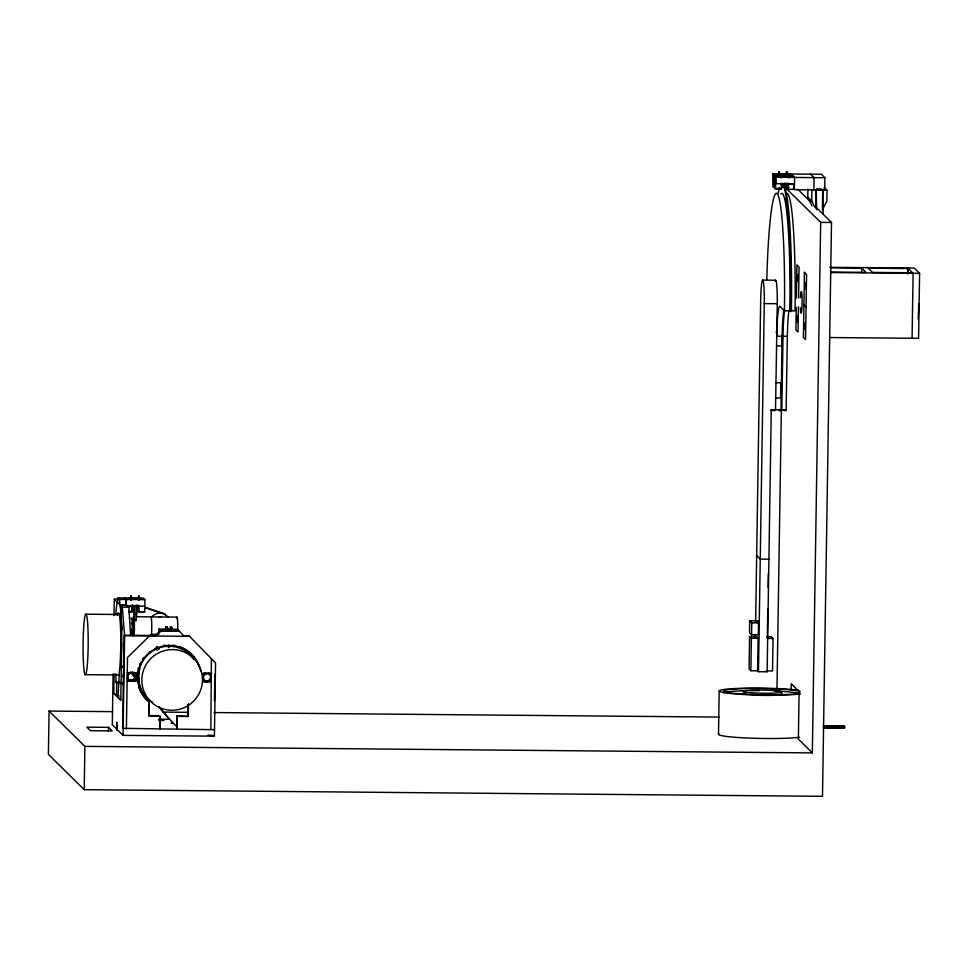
<?xml version="1.0" encoding="UTF-8"?>
<svg xmlns="http://www.w3.org/2000/svg" width="968" height="968" viewBox="0 0 968 968"><rect width="100%" height="100%" fill="white"/><g stroke="black" fill="none" stroke-linecap="round" stroke-linejoin="round"><path stroke-width="1.45" d="M112.603 711.649L49.078 711.081L48.4 754.387L84.216 789.682L822.485 796.313L831.5 222.483L815.697 206.91M84.216 789.682L84.894 746.376L49.078 711.081M108.428 731.409L108.501 727.355L86.842 727.162L90.423 730.695L112.082 730.888L108.501 727.355M113.099 673.934L112.3 724.766L116.825 729.219M114.018 615.624L114.284 599.168L118.181 599.204M119.173 696.016L116.571 695.992L113.8 693.257L114.103 673.897M119.379 683.021L116.777 682.997L115.882 682.113L116.015 673.619M116.571 695.992L116.777 682.997M113.8 693.257L120.782 700.13L121.883 629.757L120.371 605.169L126.856 605.23L128.829 607.178L130.571 635.274M183.097 635.746L189.026 635.795L215.561 662.983L214.412 736.176L123.045 735.353L124.618 635.746L122.331 607.117L114.284 599.168M125.997 604.371L126.07 599.482L126.397 604.77L119.899 604.71L119.572 599.422L118.035 597.897L117.552 602.399M126.312 604.673L126.397 599.482L124.848 597.97M126.397 728.892L127.522 657.429L149.508 635.964L148.975 635.444M127.607 679.355L127.679 674.89M130.656 599.603L130.644 595.744L131.019 599.954M131.273 599.894L131.333 596.094L131.345 599.954M131.479 605.544L131.878 611.873L131.479 605.544L138.521 605.605L138.92 611.933L144.728 611.994L144.922 599.652L143.385 598.127L118.035 597.897M132.326 605.048L132.713 610.058L132.785 605.508M133.705 616.737L133.874 605.908A21.732 1.815 -89.5 0 1 135.048 613.494L134.286 620.536L136.016 620.548L136.778 613.518A21.732 1.815 -89.5 0 0 135.605 605.92M136.657 605.097L137.045 610.094L137.117 605.557M138.351 599.676L138.654 595.816L138.702 600.027M138.521 605.605L138.557 611.582L144.728 611.994M139.089 596.24L139.029 600.027L138.763 596.24M148.794 715.57L149.024 701.413L149.338 716.102L160.156 716.199L159.962 729.194L159.623 715.667L148.794 715.57L149.338 716.102M158.716 633.011L158.776 629.103L177.386 629.273L179.491 631.342L160.869 631.172L158.776 629.103M166 626.816L165.915 630.579L166 626.816L166.859 626.828L166.798 630.616M166.569 631.233L166.605 627.409L167.5 627.445L167.44 631.233M168.505 647.774L168.541 645.063M170.271 630.64L170.295 626.828L171.191 626.865L171.13 630.652M170.9 631.269L170.937 627.458L171.832 627.494L171.772 631.281M171.735 631.257L171.796 627.458L170.937 627.458M176.938 715.824L177.277 729.34L176.938 715.824L188.3 716.453L188.506 703.712M187.768 715.921L187.949 704.595M211.084 678.592L211.145 675.216M210.83 729.642L211.399 658.736M214.424 700.989L214.835 674.309M718.51 734.228L719.2 690.91M758.15 620.875L749.716 620.803L749.522 632.709L751.579 634.742L758.622 634.802M756.819 636.593L749.595 636.52L749.087 669.009L750.878 670.764L758.101 670.836M750.878 670.764L751.386 638.287L749.595 636.52M751.579 634.742L751.773 622.835L749.716 620.803M755.367 638.154L755.415 635.141M755.633 621.637L760.691 300.068A21.732 1.815 -89.5 0 1 760.8 295.506L760.86 294.03A21.732 1.815 -89.5 0 1 761.066 289.904L761.163 288.633A21.732 1.815 -89.5 0 1 761.804 282.656L761.925 281.978A21.732 1.815 -89.5 0 1 762.3 280.551L762.433 280.296A21.732 1.815 -89.5 0 1 763.195 281.047L763.316 281.555A21.732 1.815 -89.5 0 1 763.631 283.672L763.74 284.568A21.732 1.815 -89.5 0 1 764.175 291.61L764.212 293.002A21.732 1.815 -89.5 0 1 764.296 297.418L764.296 298.955A21.732 1.815 -89.5 0 1 764.272 303.589L758.476 671.707L767.14 671.78L771.266 409.742L781.007 409.827L782.144 334.916M758.295 634.802L758.476 622.896L756.419 620.863M774.775 182.541L774.521 175.692L793.046 175.861L794.595 177.374L794.401 189.716L824.712 190.103L824.905 177.761L821.324 174.228L772.706 173.913L772.96 180.762M767.309 638.517L767.781 608.618M768.108 587.685L768.326 573.564M775.501 189.196L774.678 188.385L774.811 179.721L775.646 180.532L775.501 189.196L781.321 189.256L781.273 183.279M784.153 183.424L794.486 183.872L775.961 183.702L776.058 177.204L772.706 173.913M778.647 175.547L778.962 171.687M775.162 281.035A21.732 1.815 -89.5 0 1 777.256 303.71L775.513 409.912A108.634 9.063 -89.5 0 1 774.352 410.565L773.48 409.875M779.325 175.91L779.313 172.05M766.922 636.678L771.254 636.714L773.045 638.481L772.524 670.969L766.753 670.909M780.45 177.338L780.765 173.478L780.813 177.688M780.704 177.265L780.765 173.478M781.067 177.616L781.128 173.829L781.14 177.688M782.096 183.92L782.507 187.792L782.58 183.242M784.6 183.315L785.036 186.05L785.072 183.775M776.977 688.889L781.37 409.27M784.806 190.115L784.854 187.09L820.67 222.386L831.5 222.483M779.76 409.936A108.634 9.063 -89.5 0 0 781.793 409.96L783.027 336.247A32.585 2.723 -89.5 0 1 784.649 310.413M786.331 175.619L786.645 171.759L786.694 175.97M786.427 183.956L786.379 187.368L789.089 187.393M786.585 175.547L786.391 171.832M787.008 172.11L786.948 175.91L787.069 172.183M786.911 183.279L786.839 187.828L785.726 186.715M788.146 177.398L788.448 173.538L788.496 177.749M788.388 177.338L788.448 173.538M794.123 183.593L794.038 189.365L788.351 189.317L788.315 183.339M788.884 173.962L788.823 177.761L788.557 173.962M784.092 409.972A108.634 9.063 -89.5 0 0 786.125 409.996L787.359 336.283A32.585 2.723 -89.5 0 1 788.92 310.813M796.24 307.219L795.877 329.882L798.031 332L798.418 306.904M796.374 298.156L796.906 264.917L799.048 267.035L798.564 298.047M791.146 689.688L791.243 683.735L799.12 691.503L798.37 739.141L812.333 752.91L820.67 222.386M811.983 205.809L807.796 197.109L807.917 188.99M814.729 207.2L811.729 200.993L811.898 190.164L827.059 190.297L826.89 201.126L822.425 209.753L822.727 190.26L823.187 214.364M813.894 190.006L814.088 177.664L810.506 174.131M815.951 208.253L816.23 190.2L816.605 209.79M861.653 272.637L861.726 268.124L830.653 267.846M907.633 274.053L907.73 268.015L913.102 273.315L912.086 338.268M908.202 273.061L908.274 268.547L868.223 268.184L872.519 272.419L912.57 272.782M829.794 267.313L914.228 268.076L919.6 273.363L918.584 338.328L829.649 337.529M131.781 629.345L131.176 632.661M133.112 625.389C134.104 613.918 134.431 639.11 133.112 630.882M151.468 635.008L151.54 633.895M115.688 614.692L117.055 601.902M151.359 635.782L151.504 634.379L158.728 634.476M781.636 343.64L781.987 335.751M823.55 728.045L844.447 728.226L844.556 727.234L844.483 726.073L823.587 725.879M780.716 385.022L780.995 384.248L780.692 394.678M131.225 622.642L131.745 624.009M844.411 728.045L844.265 725.855L844.471 728.214M780.68 396.13L780.668 383.207M781.72 343.168L782.168 335.678M771.266 409.742L771.181 409.863A108.634 9.063 -89.5 0 1 770.891 410.202M781.007 409.827L780.922 409.96A108.634 9.063 -89.5 0 1 778.901 409.924M781.793 409.96L786.197 409.875M160.337 630.652L155.364 635.492L155.896 636.024L160.869 631.172M844.483 726.073L844.265 728.009L823.332 727.827M816.205 189.389L816.871 189.353M820.84 189.873L822.316 189.643L821.711 189.498M816.375 189.292L817.682 189.329M820.029 189.897L823.187 189.655L819.472 189.353M817.391 189.268L818.565 189.329M820.32 189.97L818.081 189.946M776.058 177.204L824.905 177.761M774.678 188.385L780.498 188.445L781.321 189.256M830.52 272.044L866.021 272.359L861.726 268.124M830.665 272.565L919.6 273.363M762.687 280.103L775.683 280.224M764.272 303.589L777.256 303.71M787.359 336.283L776.747 336.186A32.585 2.723 -89.5 0 1 779.942 306.36L784.419 310.764L789.84 310.813A108.634 9.063 -89.5 0 0 780.837 194.036M790.699 310.825L795.03 310.861A108.634 9.063 -89.5 0 0 786.04 194.084M776.554 345.891L781.962 345.939M775.949 382.699L781.382 382.747M775.707 397.86L781.152 397.909M771.327 410.48L774.218 410.505M768.919 559.189L760.243 559.105L756.661 555.571M119.572 599.422L144.922 599.652M131.612 605.678L138.763 605.738M126.288 605.98L144.825 606.149M122.331 607.117L128.829 607.178M128.683 611.498L131.527 611.522M128.877 611.849L131.878 611.873M135.048 613.494L136.778 613.518M86.188 614.208A30.419 2.541 -89.5 0 1 87.519 662.487A30.419 2.541 -89.5 0 1 83.2 656.619A30.419 2.541 -89.5 0 1 86.188 614.208L119.972 614.511M136.476 616.737L176.89 617.1M751.773 622.835L758.803 622.896M166.629 627.445L167.5 627.445M160.301 630.616L178.923 630.785M751.386 638.287L758.61 638.348M767.261 638.432L773.045 638.481M156.392 635.504L124.073 635.214L122.609 728.323L214.509 729.678M124.618 635.746L189.559 636.327L189.026 635.795M127.28 672.591L135.944 672.663L135.81 681.327L127.147 681.254M211.714 673.341L203.062 673.268L202.917 681.932L211.581 682.004M85.087 674.66L118.87 674.962M128.054 680.734L132.386 680.77M205.276 681.424L208.156 681.448M115.882 682.113L119.778 682.15M123.662 682.839L121.06 682.815L123.299 685.017M162.503 712.097L188.216 712.327M213.928 712.557L719.055 717.094M177.483 716.356L188.3 716.453M158.667 719.212L169.231 719.309L158.909 706.64M823.369 725.673L844.265 725.855M159.659 720.446L163.991 720.482L163.277 719.781L158.946 719.732L163.205 720.119L158.946 720.398M84.894 746.376L812.333 752.91M818.492 189.256L821.663 189.389M817.004 189.897L818.238 189.885M816.048 189.837L817.367 189.849M208.011 735.135L213.88 735.644M144.813 607.202L163.931 613.555L168.226 617.112M164.935 614.075L165.468 614.607L145.357 607.735M149.556 701.945L147.354 700.348A31.944 31.726 -45.4 0 1 138.811 687.353M121.327 665.5L123.565 667.702M824.107 187.393L827.059 190.297M823.816 189.22L824.712 190.103M791.243 174.071L792.78 175.595L774.243 175.426L773.783 181.573M807.796 197.109L811.729 200.993M797.789 189.256L810.434 201.719M793.215 188.554L794.038 189.365M787.529 188.506L788.351 189.317M803.912 304.811L806.066 306.929M756.31 636.581L758.101 638.348L757.593 670.824L758.476 671.707M766.257 670.909L767.14 671.78M161.789 612.829L162.322 613.361A10.866 10.793 -45.4 0 0 151.25 617.487M183.763 635.746L184.307 636.279L178.947 630.809M137.383 610.421L138.92 611.933M156.792 646.926L158.74 648.85M155.207 648.415L157.179 650.363M121.665 643.841L120.952 643.127L120.818 651.791L121.532 652.505M139.634 668.791L138.642 675.555L139.307 683.432M175.861 725.831L173.357 723.362L171.009 723.169L172.994 723.011L159.309 707.257M120.782 700.142L118.011 697.408L119.487 670.231A31.944 2.662 -89.5 0 0 120.552 628.583A31.944 2.662 -89.5 0 0 117.297 615.491M116.959 729.352L123.045 735.353M157.179 647.156L159.054 649.08M130.753 672.107L135.447 677.854M131.152 672.724L134.903 677.334M776.288 331.552L776.493 333.476M120.371 605.169L121.883 629.757M800.427 297.745A10.866 0.907 -89.5 0 1 801.819 293.727A10.866 0.907 -89.5 0 1 801.722 310.534A10.866 0.907 -89.5 0 1 800.367 307.824M766.813 279.353A108.634 9.063 -89.5 0 1 777.74 194.459A108.634 9.063 -89.5 0 1 784.419 310.764M785.399 198.416A108.634 9.063 -89.5 0 1 785.665 199.517M788.267 218.248A108.634 9.063 -89.5 0 1 788.472 220.51M789.368 233.022A108.634 9.063 -89.5 0 1 789.525 235.744M790.287 253.422A108.634 9.063 -89.5 0 1 790.553 262.969M782.168 336.235A32.585 2.723 -89.5 0 1 783.947 309.433M781.745 185.36A117.322 9.789 -89.5 0 1 791.594 289.456L791.582 293.123A117.322 9.789 -89.5 0 1 791.413 311.527M781.805 184.682A117.322 9.789 -89.5 0 1 790.553 311.527M778.127 193.479A117.322 9.789 -89.5 0 1 779.639 187.84M799.87 693.197A39.107 3.134 0.9 0 1 739.358 693.814A39.107 3.134 0.9 0 1 740.363 688.732A39.107 3.134 0.9 0 1 800.234 691.382M724.125 692.665A39.107 3.134 0.9 0 1 744.707 690.753M749.401 690.668A39.107 3.134 0.9 0 1 759.384 690.644M774.533 691.019A39.107 3.134 0.9 0 1 800.197 693.548M800.221 693.995A43.451 3.485 0.9 0 1 735.402 693.947A43.451 3.485 0.9 0 1 733.296 688.635A43.451 3.485 0.9 0 1 798.757 690.281M799.544 737.301A43.451 3.485 0.9 0 1 748.167 738.052A43.451 3.485 0.9 0 1 718.825 733.877M781.176 693.62A19.554 1.573 0.9 0 1 774.763 695.242A19.554 1.573 0.9 0 1 752.451 695.012M746.824 694.504A19.554 1.573 0.9 0 1 743.981 693.052M918.705 303.637A27.588 2.299 -89.5 0 1 918.16 318.896M132.773 622.605A10.866 0.907 -89.5 0 1 134.177 619.048A10.866 0.907 -89.5 0 1 134.044 635.843M132.858 635.613A10.866 0.907 -89.5 0 1 132.677 632.213M135.944 619.532A10.866 0.907 -89.5 0 1 136.016 620.548M150.718 617.233A10.866 0.907 -89.5 0 1 151.698 622.364A10.866 0.907 -89.5 0 1 151.419 635.54M176.539 618.129A10.866 0.907 -89.5 0 1 177.471 619.435A10.866 0.907 -89.5 0 1 177.701 630.241M131.103 618.685A9.777 0.811 -89.5 0 1 132.108 622.218A9.777 0.811 -89.5 0 1 131.829 634.972M168.626 646.6A10.866 10.793 -45.4 0 1 170.005 646.89M149.737 653.327A10.866 10.793 -45.4 0 1 149.483 651.936M210.843 675.495A4.344 4.32 -45.4 0 1 211.084 677.721M210.77 678.81A4.344 4.32 -45.4 0 1 210.177 679.778M209.366 680.565A4.344 4.32 -45.4 0 1 208.374 681.109M207.273 681.387A4.344 4.32 -45.4 0 1 206.148 681.363M205.059 681.061A4.344 4.32 -45.4 0 1 204.091 680.48M203.316 679.669A4.344 4.32 -45.4 0 1 202.772 678.677M204.248 673.607A4.344 4.32 -45.4 0 1 205.24 673.062M208.556 673.111A4.344 4.32 -45.4 0 1 209.524 673.692M123.299 676.91A7.599 7.55 -45.4 0 1 124.001 673.05M123.48 677.092A7.599 7.55 -45.4 0 1 124.17 673.22M134.153 673.401A4.344 4.32 -45.4 0 1 135.109 675.41M134.927 677.648A4.344 4.32 -45.4 0 1 127.558 679.064M132.301 672.143A4.344 4.32 -45.4 0 1 133.306 672.639M134.322 673.571A4.344 4.32 -45.4 0 1 134.939 674.514M135.109 677.83A4.344 4.32 -45.4 0 1 134.6 678.834M133.838 679.681A4.344 4.32 -45.4 0 1 127.123 678.29M132.483 672.312A4.344 4.32 -45.4 0 1 133.487 672.82M210.117 674.321A4.344 4.32 -45.4 0 1 210.903 677.54M210.588 678.629A4.344 4.32 -45.4 0 1 208.193 680.94M207.091 681.206A4.344 4.32 -45.4 0 1 205.966 681.194M204.877 680.879A4.344 4.32 -45.4 0 1 202.59 678.495M193.612 659.075A30.419 30.214 -45.4 0 0 139.852 667.581L138.46 675.374L139.126 683.263L141.812 690.68A30.419 30.214 -45.4 0 0 152.387 702.211M147.898 700.88A31.944 31.726 -45.4 0 1 153.876 649.625A31.944 31.726 -45.4 0 1 200.666 670.969M179.068 646.539A31.944 31.726 -45.4 0 1 199.142 666.637M137.408 681.629A31.944 31.726 -45.4 0 1 137.492 671.816M137.867 669.88A31.944 31.726 -45.4 0 1 138.363 667.98M139.707 664.266A31.944 31.726 -45.4 0 1 140.554 662.475M142.55 659.075A31.944 31.726 -45.4 0 1 143.712 657.466M155.981 647.761A31.944 31.726 -45.4 0 1 157.808 646.999M163.507 645.426A31.944 31.726 -45.4 0 1 165.468 645.148M173.32 645.22A31.944 31.726 -45.4 0 1 175.268 645.535M207.515 673.28A3.908 3.884 -45.4 0 1 210.504 678.253A3.908 3.884 -45.4 0 1 205.18 680.673A3.908 3.884 -45.4 0 1 203.437 675.132M203.837 674.575A3.908 3.884 -45.4 0 1 204.321 674.103M204.889 673.716A3.908 3.884 -45.4 0 1 206.172 673.268M130.39 672.578A3.908 3.884 -45.4 0 1 134.818 675.567A3.908 3.884 -45.4 0 1 132.072 680.165A3.908 3.884 -45.4 0 1 127.328 677.733M127.365 675.059A3.908 3.884 -45.4 0 1 127.667 674.454M128.066 673.897A3.908 3.884 -45.4 0 1 128.55 673.413M159.115 617.052A6.957 6.909 -45.4 0 1 160.918 617.064M120.915 647.495C121.484 662.935 121.98 633.193 120.915 647.495M796.809 318.291C797.112 330.693 797.789 308.163 796.809 318.291M805.122 285.04C805.436 297.551 806.078 274.767 805.122 285.04M116.704 722.503L116.813 730.308L116.704 722.503M773.009 177.943L772.875 186.606L773.698 187.417L773.831 178.753L773.009 177.943M804.42 272.335L803.404 337.3L805.545 339.417L806.574 274.452L804.42 272.335M797.45 277.114L797.68 281.24L797.741 274.718L797.45 277.114M804.481 325.49L804.71 329.616L804.771 323.094L804.481 325.49M788.642 174.47L776.3 174.361L776.977 175.026L789.319 175.148L788.642 174.47M790.445 176.261L778.103 176.14L778.792 176.817L791.134 176.926L790.445 176.261M140.65 598.526L128.308 598.418L128.998 599.083L141.34 599.192L140.65 598.526M172.461 629.49L164.233 629.418L165.25 630.422L173.478 630.495L172.461 629.49M751.628 692.785A19.554 1.573 0.9 0 0 782.132 692.084A19.554 1.573 0.9 0 0 754.145 690.111A19.554 1.573 0.9 0 0 751.628 692.785M178.632 709.496A30.419 30.214 -45.4 0 0 194.544 659.341A30.419 30.214 -45.4 0 0 143.252 670.933A30.419 30.214 -45.4 0 0 178.632 709.496M207.938 681.484A3.908 3.884 -45.4 0 0 210.346 675.156A3.908 3.884 -45.4 0 0 203.679 676.269A3.908 3.884 -45.4 0 0 207.938 681.484M132.156 680.806A3.908 3.884 -45.4 0 0 134.564 674.478A3.908 3.884 -45.4 0 0 127.909 675.591A3.908 3.884 -45.4 0 0 132.156 680.806"/></g></svg>
